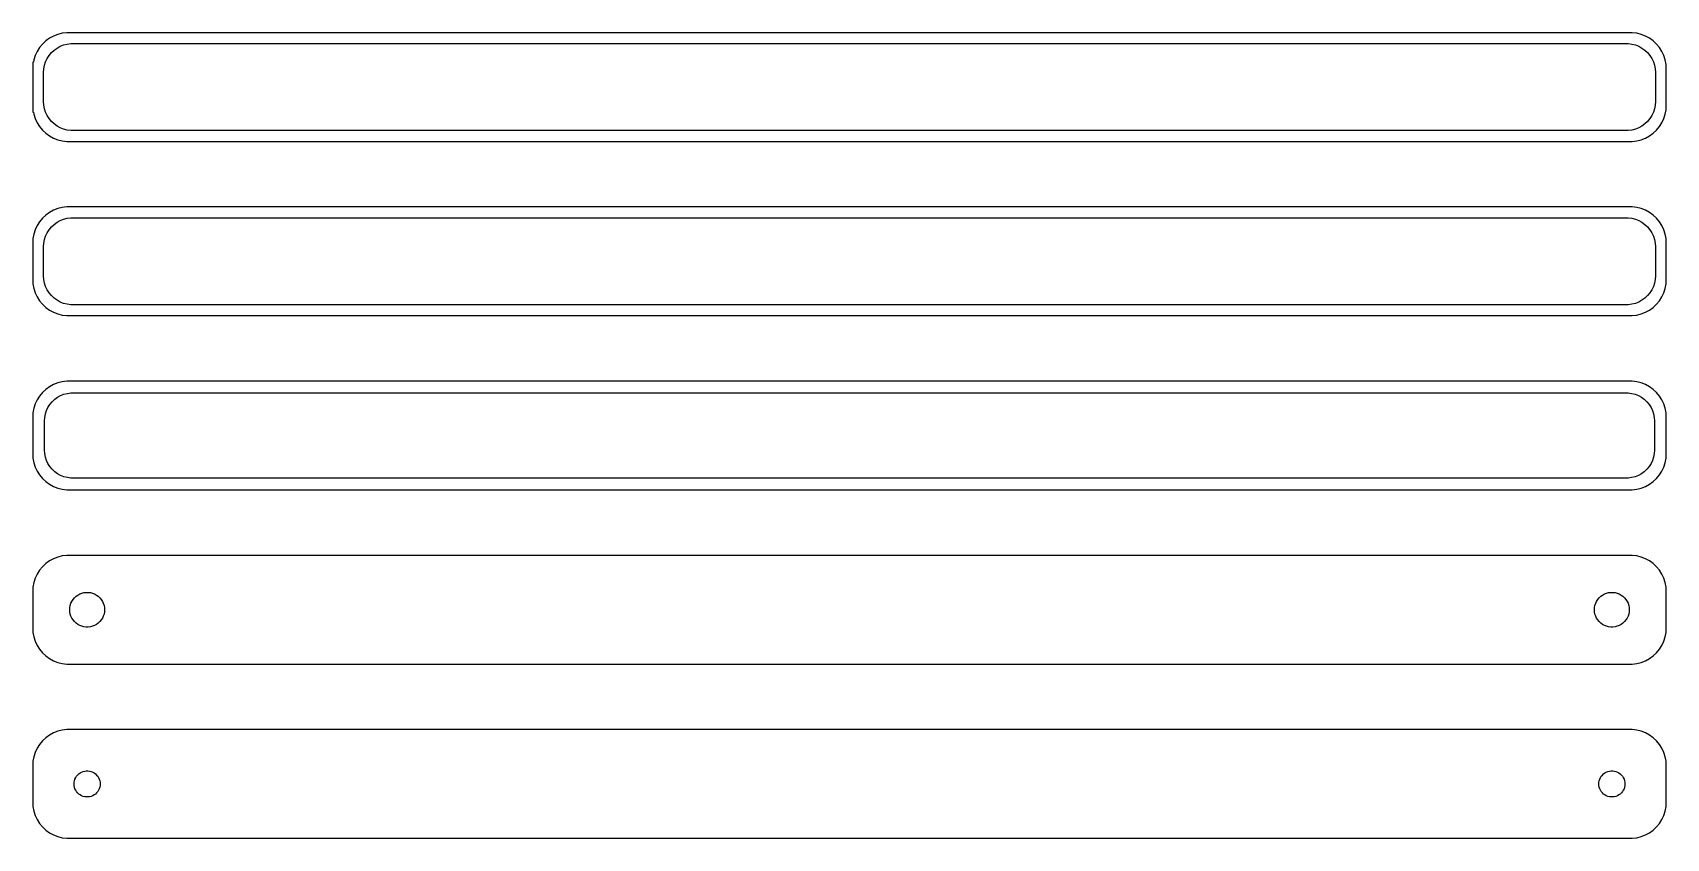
# Model space of a CAD drawing. Header units: metres. Extents: x -112 to 112, y 89 to 199.
import ezdxf

# ---------------------------------------------------------------- set-up
doc = ezdxf.new("R2010")
doc.units = ezdxf.units.M

msp = doc.modelspace()

# ---------------------------------------------------------------- linework, layer by layer
for p, q in [((-110.687, 198.353), (-111.145, 197.923)), ((-110.179, 198.722), (-110.687, 198.353)), ((-109.629, 199.024), (-110.179, 198.722)), ((-109.045, 199.255), (-109.629, 199.024)), ((-108.437, 199.411), (-109.045, 199.255)), ((-107.814, 199.49), (-108.437, 199.411)), ((107.814, 199.49), (-107.814, 199.49)), ((108.437, 199.411), (107.814, 199.49)), ((109.045, 199.255), (108.437, 199.411)), ((109.629, 199.024), (109.045, 199.255)), ((110.179, 198.722), (109.629, 199.024)), ((110.687, 198.353), (110.179, 198.722)), ((111.145, 197.923), (110.687, 198.353)), ((-112.149, 196.341), (-112.343, 195.743)), ((-111.882, 196.909), (-112.149, 196.341)), ((-111.545, 197.439), (-111.882, 196.909)), ((-111.145, 197.923), (-111.545, 197.439)), ((-110.719, 195.472), (-110.505, 195.927)), ((-110.505, 195.927), (-110.236, 196.351)), ((-110.236, 196.351), (-109.916, 196.738)), ((-109.916, 196.738), (-109.55, 197.082)), ((-109.55, 197.082), (-109.143, 197.377)), ((-109.143, 197.377), (-108.703, 197.619)), ((-108.703, 197.619), (-108.236, 197.804)), ((-108.236, 197.804), (-107.75, 197.929)), ((-107.75, 197.929), (-107.251, 197.992)), ((-107.251, 197.992), (107.251, 197.992)), ((107.251, 197.992), (107.75, 197.929)), ((107.75, 197.929), (108.236, 197.804)), ((108.236, 197.804), (108.703, 197.619)), ((108.703, 197.619), (109.143, 197.377)), ((109.143, 197.377), (109.55, 197.082)), ((109.55, 197.082), (109.916, 196.738)), ((109.916, 196.738), (110.236, 196.351)), ((110.236, 196.351), (110.505, 195.927)), ((110.505, 195.927), (110.719, 195.472)), ((111.545, 197.439), (111.145, 197.923)), ((111.882, 196.909), (111.545, 197.439)), ((112.149, 196.341), (111.882, 196.909)), ((112.343, 195.743), (112.149, 196.341)), ((-112.4, 195.444), (-112.5, 195.444)), ((-112.5, 195.444), (-112.5, 188.556)), ((-112.343, 195.743), (-112.4, 195.444)), ((-111, 194), (-110.968, 194.501)), ((-111, 190), (-111, 194)), ((-110.968, 194.501), (-110.874, 194.995)), ((-110.874, 194.995), (-110.719, 195.472)), ((110.719, 195.472), (110.874, 194.995)), ((110.874, 194.995), (110.968, 194.501)), ((110.968, 194.501), (111, 194)), ((111, 194), (111, 190)), ((112.461, 195.127), (112.343, 195.743)), ((112.5, 194.5), (112.461, 195.127)), ((112.5, 189.5), (112.5, 194.5)), ((-110.968, 189.499), (-111, 190)), ((-110.874, 189.005), (-110.968, 189.499)), ((-110.719, 188.528), (-110.874, 189.005)), ((110.874, 189.005), (110.719, 188.528)), ((110.968, 189.499), (110.874, 189.005)), ((111, 190), (110.968, 189.499)), ((112.461, 188.873), (112.5, 189.5)), ((-112.5, 188.556), (-112.4, 188.556)), ((-112.4, 188.556), (-112.343, 188.257)), ((-112.343, 188.257), (-112.149, 187.659)), ((-112.149, 187.659), (-111.882, 187.091)), ((-111.882, 187.091), (-111.545, 186.561)), ((-110.505, 188.073), (-110.719, 188.528)), ((-110.236, 187.649), (-110.505, 188.073)), ((-109.916, 187.262), (-110.236, 187.649)), ((-109.55, 186.918), (-109.916, 187.262)), ((-109.143, 186.623), (-109.55, 186.918)), ((109.55, 186.918), (109.143, 186.623)), ((109.916, 187.262), (109.55, 186.918)), ((110.236, 187.649), (109.916, 187.262)), ((110.505, 188.073), (110.236, 187.649)), ((110.719, 188.528), (110.505, 188.073)), ((111.545, 186.561), (111.882, 187.091)), ((111.882, 187.091), (112.149, 187.659)), ((112.149, 187.659), (112.343, 188.257)), ((112.343, 188.257), (112.461, 188.873)), ((-111.545, 186.561), (-111.145, 186.077)), ((-111.145, 186.077), (-110.687, 185.647)), ((-110.687, 185.647), (-110.179, 185.278)), ((-110.179, 185.278), (-109.629, 184.976)), ((-109.629, 184.976), (-109.045, 184.745)), ((-108.703, 186.381), (-109.143, 186.623)), ((-109.045, 184.745), (-108.437, 184.589)), ((-108.236, 186.196), (-108.703, 186.381)), ((-108.437, 184.589), (-107.814, 184.51)), ((-107.75, 186.071), (-108.236, 186.196)), ((-107.814, 184.51), (107.814, 184.51)), ((-107.251, 186.008), (-107.75, 186.071)), ((107.251, 186.008), (-107.251, 186.008)), ((107.75, 186.071), (107.251, 186.008)), ((108.236, 186.196), (107.75, 186.071)), ((107.814, 184.51), (108.437, 184.589)), ((108.703, 186.381), (108.236, 186.196)), ((108.437, 184.589), (109.045, 184.745)), ((109.143, 186.623), (108.703, 186.381)), ((109.045, 184.745), (109.629, 184.976)), ((109.629, 184.976), (110.179, 185.278)), ((110.179, 185.278), (110.687, 185.647)), ((110.687, 185.647), (111.145, 186.077)), ((111.145, 186.077), (111.545, 186.561)), ((-111.545, 173.439), (-111.882, 172.909)), ((-111.145, 173.923), (-111.545, 173.439)), ((-110.687, 174.353), (-111.145, 173.923)), ((-110.179, 174.722), (-110.687, 174.353)), ((-109.629, 175.024), (-110.179, 174.722)), ((-109.045, 175.255), (-109.629, 175.024)), ((-109.55, 173.082), (-109.143, 173.377)), ((-109.143, 173.377), (-108.703, 173.619)), ((-108.437, 175.411), (-109.045, 175.255)), ((-108.703, 173.619), (-108.236, 173.804)), ((-107.814, 175.49), (-108.437, 175.411)), ((-108.236, 173.804), (-107.75, 173.929)), ((107.814, 175.49), (-107.814, 175.49)), ((-107.75, 173.929), (-107.251, 173.992)), ((-107.251, 173.992), (107.251, 173.992)), ((107.251, 173.992), (107.75, 173.929)), ((107.75, 173.929), (108.236, 173.804)), ((108.437, 175.411), (107.814, 175.49)), ((108.236, 173.804), (108.703, 173.619)), ((109.045, 175.255), (108.437, 175.411)), ((108.703, 173.619), (109.143, 173.377)), ((109.629, 175.024), (109.045, 175.255)), ((109.143, 173.377), (109.55, 173.082)), ((110.179, 174.722), (109.629, 175.024)), ((110.687, 174.353), (110.179, 174.722)), ((111.145, 173.923), (110.687, 174.353)), ((111.545, 173.439), (111.145, 173.923)), ((111.882, 172.909), (111.545, 173.439)), ((-112.461, 171.127), (-112.5, 170.5)), ((-112.343, 171.743), (-112.461, 171.127)), ((-112.149, 172.341), (-112.343, 171.743)), ((-111.882, 172.909), (-112.149, 172.341)), ((-110.874, 170.995), (-110.719, 171.472)), ((-110.719, 171.472), (-110.505, 171.927)), ((-110.505, 171.927), (-110.236, 172.351)), ((-110.236, 172.351), (-109.916, 172.738)), ((-109.916, 172.738), (-109.55, 173.082)), ((109.55, 173.082), (109.916, 172.738)), ((109.916, 172.738), (110.236, 172.351)), ((110.236, 172.351), (110.505, 171.927)), ((110.505, 171.927), (110.719, 171.472)), ((110.719, 171.472), (110.874, 170.995)), ((112.149, 172.341), (111.882, 172.909)), ((112.343, 171.743), (112.149, 172.341)), ((112.461, 171.127), (112.343, 171.743)), ((112.5, 170.5), (112.461, 171.127)), ((-112.5, 170.5), (-112.5, 165.5)), ((-111, 170), (-110.968, 170.501)), ((-111, 166), (-111, 170)), ((-110.968, 170.501), (-110.874, 170.995)), ((110.874, 170.995), (110.968, 170.501)), ((110.968, 170.501), (111, 170)), ((111, 170), (111, 166)), ((112.5, 165.5), (112.5, 170.5)), ((-112.5, 165.5), (-112.461, 164.873)), ((-112.461, 164.873), (-112.343, 164.257)), ((-112.343, 164.257), (-112.149, 163.659)), ((-110.968, 165.499), (-111, 166)), ((-110.874, 165.005), (-110.968, 165.499)), ((-110.719, 164.528), (-110.874, 165.005)), ((-110.505, 164.073), (-110.719, 164.528)), ((110.719, 164.528), (110.505, 164.073)), ((110.874, 165.005), (110.719, 164.528)), ((110.968, 165.499), (110.874, 165.005)), ((111, 166), (110.968, 165.499)), ((112.149, 163.659), (112.343, 164.257)), ((112.343, 164.257), (112.461, 164.873)), ((112.461, 164.873), (112.5, 165.5)), ((-112.149, 163.659), (-111.882, 163.091)), ((-111.882, 163.091), (-111.545, 162.561)), ((-111.545, 162.561), (-111.145, 162.077)), ((-111.145, 162.077), (-110.687, 161.647)), ((-110.236, 163.649), (-110.505, 164.073)), ((-109.916, 163.262), (-110.236, 163.649)), ((-109.55, 162.918), (-109.916, 163.262)), ((-109.143, 162.623), (-109.55, 162.918)), ((-108.703, 162.381), (-109.143, 162.623)), ((-108.236, 162.196), (-108.703, 162.381)), ((-107.75, 162.071), (-108.236, 162.196)), ((-107.251, 162.008), (-107.75, 162.071)), ((107.251, 162.008), (-107.251, 162.008)), ((107.75, 162.071), (107.251, 162.008)), ((108.236, 162.196), (107.75, 162.071)), ((108.703, 162.381), (108.236, 162.196)), ((109.143, 162.623), (108.703, 162.381)), ((109.55, 162.918), (109.143, 162.623)), ((109.916, 163.262), (109.55, 162.918)), ((110.236, 163.649), (109.916, 163.262)), ((110.505, 164.073), (110.236, 163.649)), ((110.687, 161.647), (111.145, 162.077)), ((111.145, 162.077), (111.545, 162.561)), ((111.545, 162.561), (111.882, 163.091)), ((111.882, 163.091), (112.149, 163.659)), ((-110.687, 161.647), (-110.179, 161.278)), ((-110.179, 161.278), (-109.629, 160.976)), ((-109.629, 160.976), (-109.045, 160.745)), ((-109.045, 160.745), (-108.437, 160.589)), ((-108.437, 160.589), (-107.814, 160.51)), ((-107.814, 160.51), (107.814, 160.51)), ((107.814, 160.51), (108.437, 160.589)), ((108.437, 160.589), (109.045, 160.745)), ((109.045, 160.745), (109.629, 160.976)), ((109.629, 160.976), (110.179, 161.278)), ((110.179, 161.278), (110.687, 161.647)), ((-109.629, 151.024), (-110.179, 150.722)), ((-109.045, 151.255), (-109.629, 151.024)), ((-108.437, 151.411), (-109.045, 151.255)), ((-107.814, 151.49), (-108.437, 151.411)), ((107.814, 151.49), (-107.814, 151.49)), ((108.437, 151.411), (107.814, 151.49)), ((109.045, 151.255), (108.437, 151.411)), ((109.629, 151.024), (109.045, 151.255)), ((110.179, 150.722), (109.629, 151.024)), ((-111.882, 148.909), (-112.149, 148.341)), ((-111.545, 149.439), (-111.882, 148.909)), ((-111.145, 149.923), (-111.545, 149.439)), ((-110.687, 150.353), (-111.145, 149.923)), ((-110.179, 150.722), (-110.687, 150.353)), ((-110.133, 148.276), (-109.823, 148.651)), ((-109.823, 148.651), (-109.469, 148.984)), ((-109.469, 148.984), (-109.075, 149.27)), ((-109.075, 149.27), (-108.649, 149.504)), ((-108.649, 149.504), (-108.197, 149.683)), ((-108.197, 149.683), (-107.726, 149.804)), ((-107.726, 149.804), (-107.243, 149.865)), ((-107.243, 149.865), (107.243, 149.865)), ((107.243, 149.865), (107.726, 149.804)), ((107.726, 149.804), (108.197, 149.683)), ((108.197, 149.683), (108.649, 149.504)), ((108.649, 149.504), (109.075, 149.27)), ((109.075, 149.27), (109.469, 148.984)), ((109.469, 148.984), (109.823, 148.651)), ((109.823, 148.651), (110.133, 148.276)), ((110.687, 150.353), (110.179, 150.722)), ((111.145, 149.923), (110.687, 150.353)), ((111.545, 149.439), (111.145, 149.923)), ((111.882, 148.909), (111.545, 149.439)), ((112.149, 148.341), (111.882, 148.909)), ((-112.461, 147.127), (-112.5, 146.5)), ((-112.5, 146.5), (-112.5, 141.5)), ((-112.343, 147.743), (-112.461, 147.127)), ((-112.149, 148.341), (-112.343, 147.743)), ((-110.873, 146), (-110.842, 146.485)), ((-110.842, 146.485), (-110.751, 146.963)), ((-110.751, 146.963), (-110.601, 147.426)), ((-110.601, 147.426), (-110.394, 147.866)), ((-110.394, 147.866), (-110.133, 148.276)), ((110.133, 148.276), (110.394, 147.866)), ((110.394, 147.866), (110.601, 147.426)), ((110.601, 147.426), (110.751, 146.963)), ((110.751, 146.963), (110.842, 146.485)), ((110.842, 146.485), (110.873, 146)), ((112.343, 147.743), (112.149, 148.341)), ((112.461, 147.127), (112.343, 147.743)), ((112.5, 146.5), (112.461, 147.127)), ((112.5, 141.5), (112.5, 146.5)), ((-110.873, 142), (-110.873, 146)), ((110.873, 146), (110.873, 142)), ((-110.842, 141.515), (-110.873, 142)), ((110.873, 142), (110.842, 141.515)), ((-112.5, 141.5), (-112.461, 140.873)), ((-112.461, 140.873), (-112.343, 140.257)), ((-112.343, 140.257), (-112.149, 139.659)), ((-112.149, 139.659), (-111.882, 139.091)), ((-110.751, 141.037), (-110.842, 141.515)), ((-110.601, 140.574), (-110.751, 141.037)), ((-110.394, 140.134), (-110.601, 140.574)), ((-110.133, 139.724), (-110.394, 140.134)), ((-109.823, 139.349), (-110.133, 139.724)), ((110.133, 139.724), (109.823, 139.349)), ((110.394, 140.134), (110.133, 139.724)), ((110.601, 140.574), (110.394, 140.134)), ((110.751, 141.037), (110.601, 140.574)), ((110.842, 141.515), (110.751, 141.037)), ((111.882, 139.091), (112.149, 139.659)), ((112.149, 139.659), (112.343, 140.257)), ((112.343, 140.257), (112.461, 140.873)), ((112.461, 140.873), (112.5, 141.5)), ((-111.882, 139.091), (-111.545, 138.561)), ((-111.545, 138.561), (-111.145, 138.077)), ((-111.145, 138.077), (-110.687, 137.647)), ((-110.687, 137.647), (-110.179, 137.278)), ((-110.179, 137.278), (-109.629, 136.976)), ((-109.469, 139.016), (-109.823, 139.349)), ((-109.075, 138.73), (-109.469, 139.016)), ((-108.649, 138.496), (-109.075, 138.73)), ((-108.197, 138.317), (-108.649, 138.496)), ((-107.726, 138.196), (-108.197, 138.317)), ((-107.243, 138.135), (-107.726, 138.196)), ((107.243, 138.135), (-107.243, 138.135)), ((107.726, 138.196), (107.243, 138.135)), ((108.197, 138.317), (107.726, 138.196)), ((108.649, 138.496), (108.197, 138.317)), ((109.075, 138.73), (108.649, 138.496)), ((109.469, 139.016), (109.075, 138.73)), ((109.823, 139.349), (109.469, 139.016)), ((109.629, 136.976), (110.179, 137.278)), ((110.179, 137.278), (110.687, 137.647)), ((110.687, 137.647), (111.145, 138.077)), ((111.145, 138.077), (111.545, 138.561)), ((111.545, 138.561), (111.882, 139.091)), ((-109.629, 136.976), (-109.045, 136.745)), ((-109.045, 136.745), (-108.437, 136.589)), ((-108.437, 136.589), (-107.814, 136.51)), ((-107.814, 136.51), (107.814, 136.51)), ((107.814, 136.51), (108.437, 136.589)), ((108.437, 136.589), (109.045, 136.745)), ((109.045, 136.745), (109.629, 136.976)), ((-110.687, 126.353), (-111.145, 125.923)), ((-110.179, 126.722), (-110.687, 126.353)), ((-109.629, 127.024), (-110.179, 126.722)), ((-109.045, 127.255), (-109.629, 127.024)), ((-108.437, 127.411), (-109.045, 127.255)), ((-107.814, 127.49), (-108.437, 127.411)), ((107.814, 127.49), (-107.814, 127.49)), ((108.437, 127.411), (107.814, 127.49)), ((109.045, 127.255), (108.437, 127.411)), ((109.629, 127.024), (109.045, 127.255)), ((110.179, 126.722), (109.629, 127.024)), ((110.687, 126.353), (110.179, 126.722)), ((111.145, 125.923), (110.687, 126.353)), ((-112.149, 124.341), (-112.343, 123.743)), ((-111.882, 124.909), (-112.149, 124.341)), ((-111.545, 125.439), (-111.882, 124.909)), ((-111.145, 125.923), (-111.545, 125.439)), ((111.545, 125.439), (111.145, 125.923)), ((111.882, 124.909), (111.545, 125.439)), ((112.149, 124.341), (111.882, 124.909)), ((112.343, 123.743), (112.149, 124.341)), ((-112.461, 123.127), (-112.5, 122.5)), ((-112.5, 122.5), (-112.5, 117.5)), ((-112.343, 123.743), (-112.461, 123.127)), ((-106.942, 121.411), (-106.75, 121.643)), ((-106.75, 121.643), (-106.53, 121.849)), ((-106.53, 121.849), (-106.286, 122.026)), ((-106.286, 122.026), (-106.022, 122.172)), ((-106.022, 122.172), (-105.742, 122.283)), ((-105.742, 122.283), (-105.45, 122.357)), ((-105.45, 122.357), (-105.151, 122.395)), ((-105.151, 122.395), (-104.849, 122.395)), ((-104.849, 122.395), (-104.55, 122.357)), ((-104.55, 122.357), (-104.258, 122.283)), ((-104.258, 122.283), (-103.978, 122.172)), ((-103.978, 122.172), (-103.714, 122.026)), ((-103.714, 122.026), (-103.47, 121.849)), ((-103.47, 121.849), (-103.25, 121.643)), ((-103.25, 121.643), (-103.058, 121.411)), ((103.058, 121.411), (103.25, 121.643)), ((103.25, 121.643), (103.47, 121.849)), ((103.47, 121.849), (103.714, 122.026)), ((103.714, 122.026), (103.978, 122.172)), ((103.978, 122.172), (104.258, 122.283)), ((104.258, 122.283), (104.55, 122.357)), ((104.55, 122.357), (104.849, 122.395)), ((104.849, 122.395), (105.151, 122.395)), ((105.151, 122.395), (105.45, 122.357)), ((105.45, 122.357), (105.742, 122.283)), ((105.742, 122.283), (106.022, 122.172)), ((106.022, 122.172), (106.286, 122.026)), ((106.286, 122.026), (106.53, 121.849)), ((106.53, 121.849), (106.75, 121.643)), ((106.75, 121.643), (106.942, 121.411)), ((112.461, 123.127), (112.343, 123.743)), ((112.5, 122.5), (112.461, 123.127)), ((112.5, 117.5), (112.5, 122.5)), ((-107.4, 120), (-107.381, 120.301)), ((-107.381, 119.699), (-107.4, 120)), ((-107.381, 120.301), (-107.325, 120.597)), ((-107.325, 119.403), (-107.381, 119.699)), ((-107.325, 120.597), (-107.231, 120.883)), ((-107.231, 119.117), (-107.325, 119.403)), ((-107.231, 120.883), (-107.103, 121.156)), ((-107.103, 121.156), (-106.942, 121.411)), ((-103.058, 121.411), (-102.897, 121.156)), ((-102.897, 121.156), (-102.769, 120.883)), ((-102.769, 120.883), (-102.675, 120.597)), ((-102.675, 119.403), (-102.769, 119.117)), ((-102.675, 120.597), (-102.619, 120.301)), ((-102.619, 119.699), (-102.675, 119.403)), ((-102.619, 120.301), (-102.6, 120)), ((-102.6, 120), (-102.619, 119.699)), ((102.6, 120), (102.619, 120.301)), ((102.619, 119.699), (102.6, 120)), ((102.619, 120.301), (102.675, 120.597)), ((102.675, 119.403), (102.619, 119.699)), ((102.675, 120.597), (102.769, 120.883)), ((102.769, 119.117), (102.675, 119.403)), ((102.769, 120.883), (102.897, 121.156)), ((102.897, 121.156), (103.058, 121.411)), ((106.942, 121.411), (107.103, 121.156)), ((107.103, 121.156), (107.231, 120.883)), ((107.231, 120.883), (107.325, 120.597)), ((107.325, 119.403), (107.231, 119.117)), ((107.325, 120.597), (107.381, 120.301)), ((107.381, 119.699), (107.325, 119.403)), ((107.381, 120.301), (107.4, 120)), ((107.4, 120), (107.381, 119.699)), ((-112.5, 117.5), (-112.461, 116.873)), ((-107.103, 118.844), (-107.231, 119.117)), ((-106.942, 118.589), (-107.103, 118.844)), ((-106.75, 118.357), (-106.942, 118.589)), ((-106.53, 118.151), (-106.75, 118.357)), ((-106.286, 117.974), (-106.53, 118.151)), ((-106.022, 117.828), (-106.286, 117.974)), ((-105.742, 117.717), (-106.022, 117.828)), ((-105.45, 117.643), (-105.742, 117.717)), ((-105.151, 117.605), (-105.45, 117.643)), ((-104.849, 117.605), (-105.151, 117.605)), ((-104.55, 117.643), (-104.849, 117.605)), ((-104.258, 117.717), (-104.55, 117.643)), ((-103.978, 117.828), (-104.258, 117.717)), ((-103.714, 117.974), (-103.978, 117.828)), ((-103.47, 118.151), (-103.714, 117.974)), ((-103.25, 118.357), (-103.47, 118.151)), ((-103.058, 118.589), (-103.25, 118.357)), ((-102.897, 118.844), (-103.058, 118.589)), ((-102.769, 119.117), (-102.897, 118.844)), ((102.897, 118.844), (102.769, 119.117)), ((103.058, 118.589), (102.897, 118.844)), ((103.25, 118.357), (103.058, 118.589)), ((103.47, 118.151), (103.25, 118.357)), ((103.714, 117.974), (103.47, 118.151)), ((103.978, 117.828), (103.714, 117.974)), ((104.258, 117.717), (103.978, 117.828)), ((104.55, 117.643), (104.258, 117.717)), ((104.849, 117.605), (104.55, 117.643)), ((105.151, 117.605), (104.849, 117.605)), ((105.45, 117.643), (105.151, 117.605)), ((105.742, 117.717), (105.45, 117.643)), ((106.022, 117.828), (105.742, 117.717)), ((106.286, 117.974), (106.022, 117.828)), ((106.53, 118.151), (106.286, 117.974)), ((106.75, 118.357), (106.53, 118.151)), ((106.942, 118.589), (106.75, 118.357)), ((107.103, 118.844), (106.942, 118.589)), ((107.231, 119.117), (107.103, 118.844)), ((112.461, 116.873), (112.5, 117.5)), ((-112.461, 116.873), (-112.343, 116.257)), ((-112.343, 116.257), (-112.149, 115.659)), ((-112.149, 115.659), (-111.882, 115.091)), ((-111.882, 115.091), (-111.545, 114.561)), ((111.545, 114.561), (111.882, 115.091)), ((111.882, 115.091), (112.149, 115.659)), ((112.149, 115.659), (112.343, 116.257)), ((112.343, 116.257), (112.461, 116.873)), ((-111.545, 114.561), (-111.145, 114.077)), ((-111.145, 114.077), (-110.687, 113.647)), ((-110.687, 113.647), (-110.179, 113.278)), ((-110.179, 113.278), (-109.629, 112.976)), ((-109.629, 112.976), (-109.045, 112.745)), ((-109.045, 112.745), (-108.437, 112.589)), ((-108.437, 112.589), (-107.814, 112.51)), ((-107.814, 112.51), (107.814, 112.51)), ((107.814, 112.51), (108.437, 112.589)), ((108.437, 112.589), (109.045, 112.745)), ((109.045, 112.745), (109.629, 112.976)), ((109.629, 112.976), (110.179, 113.278)), ((110.179, 113.278), (110.687, 113.647)), ((110.687, 113.647), (111.145, 114.077)), ((111.145, 114.077), (111.545, 114.561)), ((-111.545, 101.439), (-111.882, 100.909)), ((-111.145, 101.923), (-111.545, 101.439)), ((-110.687, 102.353), (-111.145, 101.923)), ((-110.179, 102.722), (-110.687, 102.353)), ((-109.629, 103.024), (-110.179, 102.722)), ((-109.045, 103.255), (-109.629, 103.024)), ((-108.437, 103.411), (-109.045, 103.255)), ((-107.814, 103.49), (-108.437, 103.411)), ((107.814, 103.49), (-107.814, 103.49)), ((108.437, 103.411), (107.814, 103.49)), ((109.045, 103.255), (108.437, 103.411)), ((109.629, 103.024), (109.045, 103.255)), ((110.179, 102.722), (109.629, 103.024)), ((110.687, 102.353), (110.179, 102.722)), ((111.145, 101.923), (110.687, 102.353)), ((111.545, 101.439), (111.145, 101.923)), ((111.882, 100.909), (111.545, 101.439)), ((-112.461, 99.1267), (-112.5, 98.5)), ((-112.343, 99.7434), (-112.461, 99.1267)), ((-112.149, 100.341), (-112.343, 99.7434)), ((-111.882, 100.909), (-112.149, 100.341)), ((112.149, 100.341), (111.882, 100.909)), ((112.343, 99.7434), (112.149, 100.341)), ((112.461, 99.1267), (112.343, 99.7434)), ((112.5, 98.5), (112.461, 99.1267)), ((-112.5, 98.5), (-112.5, 93.5)), ((-106.674, 96.6626), (-106.577, 96.8671)), ((-106.577, 96.8671), (-106.456, 97.058)), ((-106.456, 97.058), (-106.312, 97.2322)), ((-106.312, 97.2322), (-106.147, 97.3869)), ((-106.147, 97.3869), (-105.964, 97.5198)), ((-105.964, 97.5198), (-105.766, 97.6287)), ((-105.766, 97.6287), (-105.556, 97.7119)), ((-105.556, 97.7119), (-105.337, 97.7681)), ((-105.337, 97.7681), (-105.113, 97.7964)), ((-105.113, 97.7964), (-104.887, 97.7964)), ((-104.887, 97.7964), (-104.663, 97.7681)), ((-104.663, 97.7681), (-104.444, 97.7119)), ((-104.444, 97.7119), (-104.234, 97.6287)), ((-104.234, 97.6287), (-104.036, 97.5198)), ((-104.036, 97.5198), (-103.853, 97.3869)), ((-103.853, 97.3869), (-103.688, 97.2322)), ((-103.688, 97.2322), (-103.544, 97.058)), ((-103.544, 97.058), (-103.423, 96.8671)), ((-103.423, 96.8671), (-103.326, 96.6626)), ((103.326, 96.6626), (103.423, 96.8671)), ((103.423, 96.8671), (103.544, 97.058)), ((103.544, 97.058), (103.688, 97.2322)), ((103.688, 97.2322), (103.853, 97.3869)), ((103.853, 97.3869), (104.036, 97.5198)), ((104.036, 97.5198), (104.234, 97.6287)), ((104.234, 97.6287), (104.444, 97.7119)), ((104.444, 97.7119), (104.663, 97.7681)), ((104.663, 97.7681), (104.887, 97.7964)), ((104.887, 97.7964), (105.113, 97.7964)), ((105.113, 97.7964), (105.337, 97.7681)), ((105.337, 97.7681), (105.556, 97.7119)), ((105.556, 97.7119), (105.766, 97.6287)), ((105.766, 97.6287), (105.964, 97.5198)), ((105.964, 97.5198), (106.147, 97.3869)), ((106.147, 97.3869), (106.312, 97.2322)), ((106.312, 97.2322), (106.456, 97.058)), ((106.456, 97.058), (106.577, 96.8671)), ((106.577, 96.8671), (106.674, 96.6626)), ((112.5, 93.5), (112.5, 98.5)), ((-106.8, 96), (-106.786, 96.2256)), ((-106.786, 95.7744), (-106.8, 96)), ((-106.786, 96.2256), (-106.743, 96.4476)), ((-106.743, 95.5524), (-106.786, 95.7744)), ((-106.743, 96.4476), (-106.674, 96.6626)), ((-106.674, 95.3374), (-106.743, 95.5524)), ((-106.577, 95.1329), (-106.674, 95.3374)), ((-106.456, 94.942), (-106.577, 95.1329)), ((-106.312, 94.7678), (-106.456, 94.942)), ((-106.147, 94.6131), (-106.312, 94.7678)), ((-105.964, 94.4802), (-106.147, 94.6131)), ((-103.853, 94.6131), (-104.036, 94.4802)), ((-103.688, 94.7678), (-103.853, 94.6131)), ((-103.544, 94.942), (-103.688, 94.7678)), ((-103.423, 95.1329), (-103.544, 94.942)), ((-103.326, 95.3374), (-103.423, 95.1329)), ((-103.326, 96.6626), (-103.257, 96.4476)), ((-103.257, 95.5524), (-103.326, 95.3374)), ((-103.257, 96.4476), (-103.214, 96.2256)), ((-103.214, 95.7744), (-103.257, 95.5524)), ((-103.214, 96.2256), (-103.2, 96)), ((-103.2, 96), (-103.214, 95.7744)), ((103.2, 96), (103.214, 96.2256)), ((103.214, 95.7744), (103.2, 96)), ((103.214, 96.2256), (103.257, 96.4476)), ((103.257, 95.5524), (103.214, 95.7744)), ((103.257, 96.4476), (103.326, 96.6626)), ((103.326, 95.3374), (103.257, 95.5524)), ((103.423, 95.1329), (103.326, 95.3374)), ((103.544, 94.942), (103.423, 95.1329)), ((103.688, 94.7678), (103.544, 94.942)), ((103.853, 94.6131), (103.688, 94.7678)), ((104.036, 94.4802), (103.853, 94.6131)), ((106.147, 94.6131), (105.964, 94.4802)), ((106.312, 94.7678), (106.147, 94.6131)), ((106.456, 94.942), (106.312, 94.7678)), ((106.577, 95.1329), (106.456, 94.942)), ((106.674, 95.3374), (106.577, 95.1329)), ((106.674, 96.6626), (106.743, 96.4476)), ((106.743, 95.5524), (106.674, 95.3374)), ((106.743, 96.4476), (106.786, 96.2256)), ((106.786, 95.7744), (106.743, 95.5524)), ((106.786, 96.2256), (106.8, 96)), ((106.8, 96), (106.786, 95.7744)), ((-112.5, 93.5), (-112.461, 92.8733)), ((-112.461, 92.8733), (-112.343, 92.2566)), ((-112.343, 92.2566), (-112.149, 91.6594)), ((-105.766, 94.3713), (-105.964, 94.4802)), ((-105.556, 94.2881), (-105.766, 94.3713)), ((-105.337, 94.2319), (-105.556, 94.2881)), ((-105.113, 94.2036), (-105.337, 94.2319)), ((-104.887, 94.2036), (-105.113, 94.2036)), ((-104.663, 94.2319), (-104.887, 94.2036)), ((-104.444, 94.2881), (-104.663, 94.2319)), ((-104.234, 94.3713), (-104.444, 94.2881)), ((-104.036, 94.4802), (-104.234, 94.3713)), ((104.234, 94.3713), (104.036, 94.4802)), ((104.444, 94.2881), (104.234, 94.3713)), ((104.663, 94.2319), (104.444, 94.2881)), ((104.887, 94.2036), (104.663, 94.2319)), ((105.113, 94.2036), (104.887, 94.2036)), ((105.337, 94.2319), (105.113, 94.2036)), ((105.556, 94.2881), (105.337, 94.2319)), ((105.766, 94.3713), (105.556, 94.2881)), ((105.964, 94.4802), (105.766, 94.3713)), ((112.149, 91.6594), (112.343, 92.2566)), ((112.343, 92.2566), (112.461, 92.8733)), ((112.461, 92.8733), (112.5, 93.5)), ((-112.149, 91.6594), (-111.882, 91.0912)), ((-111.882, 91.0912), (-111.545, 90.5611)), ((-111.545, 90.5611), (-111.145, 90.0773)), ((-111.145, 90.0773), (-110.687, 89.6474)), ((110.687, 89.6474), (111.145, 90.0773)), ((111.145, 90.0773), (111.545, 90.5611)), ((111.545, 90.5611), (111.882, 91.0912)), ((111.882, 91.0912), (112.149, 91.6594)), ((-110.687, 89.6474), (-110.179, 89.2784)), ((-110.179, 89.2784), (-109.629, 88.9759)), ((-109.629, 88.9759), (-109.045, 88.7447)), ((-109.045, 88.7447), (-108.437, 88.5886)), ((-108.437, 88.5886), (-107.814, 88.5099)), ((-107.814, 88.5099), (107.814, 88.5099)), ((107.814, 88.5099), (108.437, 88.5886)), ((108.437, 88.5886), (109.045, 88.7447)), ((109.045, 88.7447), (109.629, 88.9759)), ((109.629, 88.9759), (110.179, 89.2784)), ((110.179, 89.2784), (110.687, 89.6474))]:
    msp.add_line(p, q)

doc.saveas('drawing.dxf')
